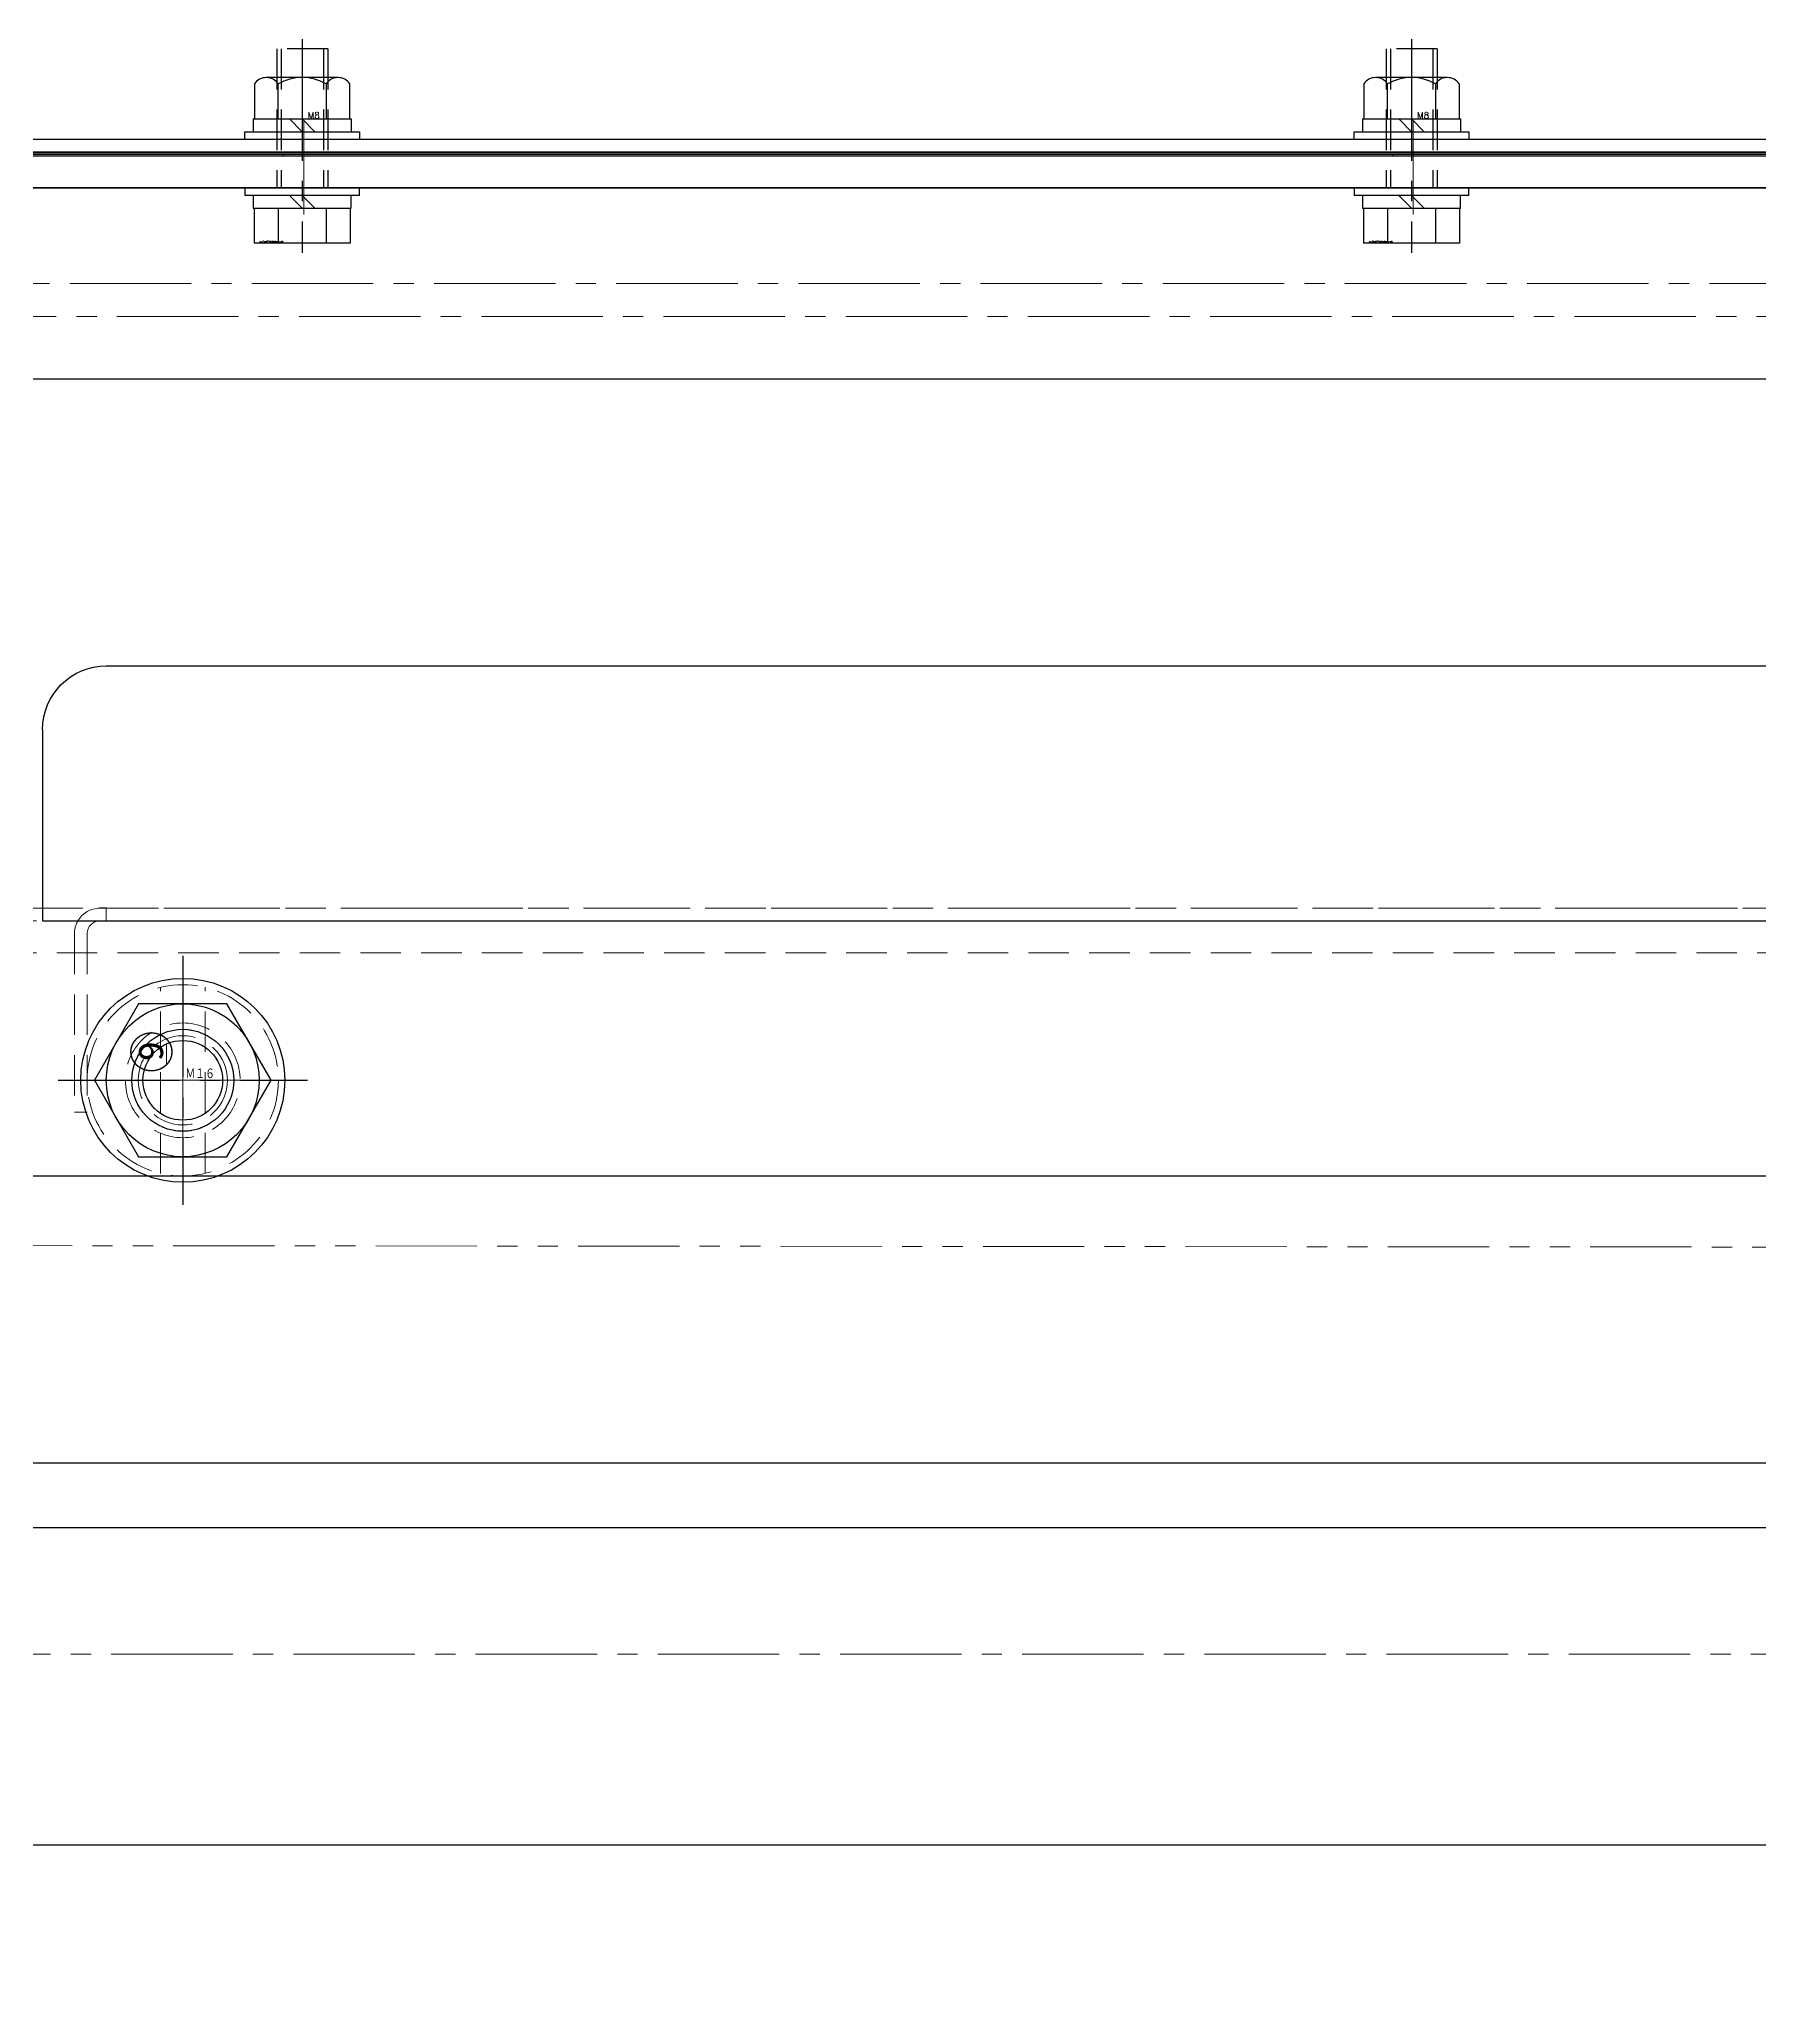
# Model space of a CAD drawing. Header units: millimetres. Extents: x 0 to 51411, y 0 to 16902.
# Drawn here: x 4475 to 4744.8, y 11872.6 to 12180.9 of the extents above; entities that cross this region are included whole.
import ezdxf

# ---------------------------------------------------------------- set-up
doc = ezdxf.new("R2010")
doc.units = ezdxf.units.MM
for name, pattern in [('CENTER2', [28.575, 19.05, -3.175, 3.175, -3.175]), ('HIDDEN', [9.525, 6.35, -3.175]), ('PHANTOM2', [31.75, 15.875, -3.175, 3.175, -3.175, 3.175, -3.175])]:
    doc.linetypes.add(name, pattern=pattern)
for name, color, linetype, lineweight in [('01_外形線', 7, 'Continuous', 25), ('04_HIDDEN', 2, 'HIDDEN', 13), ('04_中心線', 1, 'CENTER2', 9), ('05_CENTER', 4, 'CENTER2', 13), ('06_PHANTOM', 2, 'PHANTOM2', 13)]:
    doc.layers.add(name, color=color, linetype=linetype, lineweight=lineweight)
doc.layers.add('10_DRAFT', color=8, linetype='Continuous', lineweight=0, plot=False)
doc.styles.add('KANJI0', font='txt.shx', dxfattribs={"width": 0.9, "height": 30, "bigfont": 'bigfont'})
doc.styles.add('KSS_TXT', font='txt.shx', dxfattribs={"bigfont": 'extfont2.shx'})
doc.styles.add('KSS_TXT_L', font='txt.shx', dxfattribs={"height": 9, "bigfont": 'extfont2.shx'})

# ---------------------------------------------------------------- blocks, each defined once
blk = doc.blocks.new('A$C22662586_1_1_1')
at = {"color": 0}
blk.add_lwpolyline([(-995, 0), (995, 0), (995, 2), (-995, 2)], close=True, dxfattribs=at)
at = {"layer": '05_CENTER'}
for p, q in [((87, 4.23), (87, -2.35)), ((261, 4.23), (261, -2.35))]:
    blk.add_line(p, q, dxfattribs=at)
blk = doc.blocks.new('A$C66DB7377_1_1_1')
at = {"color": 0}
for points in [[(-995, 0), (995, 0), (995, -5), (-995, -5)], [(-1118, -5), (1118, -5), (1120, -7), (1120, -33), (1118, -35), (-1118, -35), (-1120, -33), (-1120, -7)]]:
    blk.add_lwpolyline(points, close=True, dxfattribs=at)
at = {"layer": '05_CENTER'}
for p, q in [((87, -9.18), (87, 3.91)), ((261, -9.18), (261, 3.91)), ((1126.59, -20), (-1126.04, -20))]:
    blk.add_line(p, q, dxfattribs=at)
blk = doc.blocks.new('A$C217E54E0_1_1_1')
blk.add_lwpolyline([(-995, 0), (995, 0), (995, 0.3), (-995, 0.3)], close=True)
at = {"layer": '05_CENTER'}
for p, q in [((87, -4.82), (87, 5.12)), ((261, -4.82), (261, 5.12))]:
    blk.add_line(p, q, dxfattribs=at)
blk = doc.blocks.new('A$C46CB4146_1_1_1')
at = {"color": 0, "linetype": 'CENTER2'}
blk.add_line((0, -23.3), (0, 10.2), dxfattribs=at)
at = {"color": 0}
for p, q in [((-7.51, 8.7), (7.51, 8.7)), ((-7.51, 3.2), (-7.51, 8.7)), ((-3.75, 3.2), (-3.75, 8.7)), ((3.75, 3.2), (3.75, 8.7)), ((7.51, 3.2), (7.51, 8.7)), ((-7.7, 3.2), (-7.7, 1.2)), ((7.7, 3.2), (-7.7, 3.2)), ((0, 1.2), (-2, 3.2)), ((0, 3.2), (2, 1.2)), ((7.7, 1.2), (7.7, 3.2)), ((-9, 1.2), (9, 1.2)), ((-9, 1.2), (-9, 0)), ((9, 0), (9, 1.2)), ((-9, 0), (9, 0))]:
    blk.add_line(p, q, dxfattribs=at)
at = {"color": 0, "linetype": 'HIDDEN'}
for p, q in [((-4, -21.8), (-4, 0)), ((-3.32, -21.8), (-3.32, 0)), ((3.32, -21.8), (3.32, 0)), ((4, -21.8), (4, 0)), ((-4, -21.8), (4, -21.8))]:
    blk.add_line(p, q, dxfattribs=at)
at = {"layer": '10_DRAFT', "style": 'KSS_TXT_L'}
blk.add_text('BT-M8x25L,SW,PW', height=0.3, dxfattribs=at).set_placement((2.97, 8.36))
blk = doc.blocks.new('M8Nza_1_1_1')
at = {"color": 0}
for p, q in [((5.62, 9.7), (-5.63, 9.7)), ((-7.5, 8.69), (-7.5, 3.2)), ((-3.75, 3.2), (-3.75, 8.69)), ((3.75, 8.69), (3.75, 3.2)), ((7.5, 3.2), (7.5, 8.69)), ((-7.7, 3.2), (7.7, 3.2)), ((-7.7, 3.2), (-7.7, 1.2)), ((0, 1.2), (-2, 3.2)), ((0, 3.2), (2, 1.2)), ((7.7, 3.2), (7.7, 1.2))]:
    blk.add_line(p, q, dxfattribs=at)
at = {"color": 0, "linetype": 'CENTER2'}
blk.add_line((0, 9.7), (0, 0), dxfattribs=at)
at = {"color": 0}
blk.add_lwpolyline([(-9, 1.2), (9, 1.2), (9, 0), (-9, 0)], close=True, dxfattribs=at)
for centre, radius, start, end in [((-5.63, 7.45), 2.25, 33.626, 146.374), ((0, 2.2), 7.5, 60, 120), ((5.62, 7.45), 2.25, 33.626, 146.374)]:
    blk.add_arc(centre, radius, start, end, dxfattribs=at)
at = {"layer": '10_DRAFT', "style": 'KSS_TXT'}
blk.add_text('M8', height=1, dxfattribs=at).set_placement((0.87, 3.27))
blk = doc.blocks.new('A$C4FD739D8_1_1')
for p, q in [((83.73, 20.3), (83.73, 20)), ((257.73, 20.3), (257.73, 20))]:
    blk.add_line(p, q)
at = {"rotation": 180}
for p in [(86.73, 15), (260.73, 15)]:
    blk.add_blockref('A$C46CB4146_1_1_1', p, dxfattribs=at)
for name, p in [('M8Nza_1_1_1', (86.73, 22.6)), ('M8Nza_1_1_1', (260.73, 22.6)), ('A$C217E54E0_1_1_1', (0, 20.3)), ('A$C217E54E0_1_1_1', (0, 20)), ('A$C22662586_1_1_1', (0, 20.6)), ('A$C66DB7377_1_1_1', (0, 20))]:
    blk.add_blockref(name, p)
blk = doc.blocks.new('A$C715B031A_1_1')
at = {"color": 0}
blk.add_lwpolyline([(-245, 20), (2325, 20), (2325, -18), (2323, -20), (-243, -20), (-245, -18)], close=True, dxfattribs=at)
blk.add_circle((1037, -5), 9, dxfattribs=at)
at = {"layer": '04_HIDDEN'}
blk.add_line((-245, 15), (2325, 15), dxfattribs=at)
at = {"layer": '05_CENTER'}
for p, q in [((1037, -19.81), (1037, 9.81)), ((1022.19, -5), (1051.81, -5))]:
    blk.add_line(p, q, dxfattribs=at)
blk = doc.blocks.new('16b_1_1_1')
at = {"color": 0, "linetype": 'CENTER2'}
for p, q in [((0, 19.54), (0, -19.54)), ((-19.54, 0), (19.54, 0))]:
    blk.add_line(p, q, dxfattribs=at)
at = {"color": 0}
for p, q in [((-6.92, 11.99), (-13.85, 0)), ((6.93, 11.99), (-6.92, 11.99)), ((13.85, 0), (6.93, 11.99)), ((-13.85, 0), (-6.92, -11.99)), ((6.93, -11.99), (13.85, 0)), ((-6.92, -11.99), (6.93, -11.99))]:
    blk.add_line(p, q, dxfattribs=at)
for radius in [16, 11.99, 8, 6.25]:
    blk.add_circle((0, 0), radius, dxfattribs=at)
at = {"layer": '10_DRAFT', "style": 'KANJI0', "width": 0.82}
blk.add_text('Ｍ１６', height=1.714, dxfattribs=at).set_placement((0.41, 0.18))
blk = doc.blocks.new('A$C28D5414C_1_1')
at = {"color": 0}
for radius in [15, 8, 7]:
    blk.add_circle((0, 0), radius, dxfattribs=at)
at = {"layer": '04_HIDDEN'}
for p, q in [((-14.59, 3.5), (14.59, 3.5)), ((-14.59, -3.5), (14.59, -3.5))]:
    blk.add_line(p, q, dxfattribs=at)
at = {"layer": '05_CENTER'}
for p, q in [((0, 18), (0, -18)), ((-18, 0), (18, 0))]:
    blk.add_line(p, q, dxfattribs=at)
at = {"layer": '10_DRAFT'}
blk.add_line((2.6, 2.53), (5.59, 2.53), dxfattribs=at)
at = {"layer": '10_DRAFT', "style": 'KSS_TXT'}
blk.add_text('⑨', height=6, dxfattribs=at).set_placement((1.17, 1.61))
blk = doc.blocks.new('A$C3BCF241E_1_1')
at = {"color": 0}
blk.add_lwpolyline([(0, 27), (-2635, 27, 0.353018), (-2654.55, 11.23), (-2679.21, -102.59, 0.798529), (-2617.34, -131.45), (-2540.81, -32.74, -0.232047), (-2524.98, -25), (-0.02, -27, 1.000411), (0, 27)], format="xyb", dxfattribs=at)
blk = doc.blocks.new('A$C546C4D54_1_1')
at = {"color": 0}
for p, q in [((-3, 70), (-970, 70)), ((7, 60), (7, 30)), ((-3, 32), (-2, 32)), ((7, 30), (-1107.25, 30))]:
    blk.add_line(p, q, dxfattribs=at)
blk.add_arc((-3, 60), 10, 0, 90, dxfattribs=at)
at = {"layer": '04_HIDDEN'}
for p, q in [((7, 32), (-1250, 32)), ((-3, 30), (-3, 32)), ((0, 28), (0, 0)), ((2, 28), (2, 0)), ((2, 0), (0, 0))]:
    blk.add_line(p, q, dxfattribs=at)
for radius, start, end in [(4, 30, 90), (2, 0, 90), (4, 0, 30)]:
    blk.add_arc((-2, 28), radius, start, end, dxfattribs=at)
blk = doc.blocks.new('A$C136408E9_1_1')
blk.add_line((2095, 15), (-116.77, 15))
at = {"rotation": 180}
blk.add_blockref('16b_1_1_1', (957, 0), dxfattribs=at)
at = {"xscale": -1, "rotation": 180}
blk.add_blockref('A$C546C4D54_1_1', (972, 5), dxfattribs=at)
at = {"layer": '04_HIDDEN', "rotation": 270}
blk.add_blockref('A$C28D5414C_1_1', (957, 0), dxfattribs=at)
at = {"layer": '04_HIDDEN', "xscale": -1, "rotation": 180}
blk.add_blockref('A$C715B031A_1_1', (-80, -5), dxfattribs=at)
at = {"layer": '06_PHANTOM', "color": 6, "rotation": 180}
blk.add_blockref('A$C3BCF241E_1_1', (-360, 0), dxfattribs=at)

msp = doc.modelspace()

# ---------------------------------------------------------------- linework, layer by layer
at = {"color": 0}
for points in [[(3390.467, 11957.64), (5468.467, 11957.64)], [(5468.467, 11897.64), (3390.467, 11897.64)]]:
    msp.add_lwpolyline(points, dxfattribs=at)
at = {"layer": '01_外形線'}
msp.add_line((5419.467, 11947.44), (3439.467, 11947.44), dxfattribs=at)
at = {"layer": '04_中心線'}
msp.add_line((5849.222, 12137.44), (3338.712, 12137.44), dxfattribs=at)
at = {"layer": '05_CENTER'}
msp.add_line((5534.006, 11927.64), (3324.928, 11927.64), dxfattribs=at)
at = {"layer": '06_PHANTOM', "color": 6}
msp.add_line((3479.467, 11897.64), (5379.467, 11897.64), dxfattribs=at)

# ---------------------------------------------------------------- block references
msp.add_blockref('A$C4FD739D8_1_1', (4429.467, 12142.64))
at = {"rotation": 180}
msp.add_blockref('A$C136408E9_1_1', (5454.467, 12017.64), dxfattribs=at)

doc.saveas('drawing.dxf')
